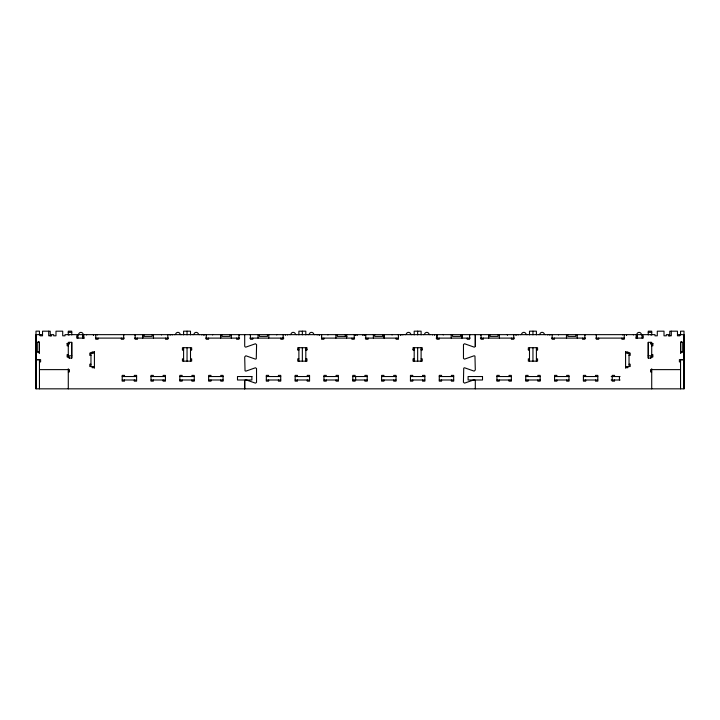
<?xml version="1.0" encoding="UTF-8"?>
<svg xmlns="http://www.w3.org/2000/svg" width="720" height="720" viewBox="0 0 720 720"><rect width="100%" height="100%" fill="white"/><g stroke="black" fill="none" stroke-linecap="round" stroke-linejoin="round"><path stroke-width="1.08" d="M677.466 334.656L684 334.647L684 388.836L36 388.836L36 334.647L42.534 334.656M69.147 358.092L71.748 358.092L71.748 342.333L68.283 342.333L68.283 357.741M244.701 380.934L244.701 388.836L244.701 380.943A1.152 1.152 0 0 1 245.853 379.791L255.456 383.148L256.527 382.419L256.527 368.505L255.456 367.776L245.853 371.142L245.034 370.8L244.701 356.922L245.853 355.77L255.456 359.127L256.275 358.794L256.59 344.7L255.456 343.755L245.853 347.121A1.152 1.152 0 0 1 244.701 345.969L244.701 334.647M283.131 338.103L283.131 337.239M321.57 335.511L321.57 338.103L354.6 338.103M398.43 335.511L398.43 334.647L398.43 339.255L396.126 339.255L396.126 338.103M436.869 337.239L436.869 334.647L436.869 339.255L439.173 339.255L439.173 338.103M469.539 338.103L469.539 334.647L469.539 339.255L467.235 339.255L467.235 338.103M475.299 345.978L475.299 334.647L475.299 345.969A1.152 1.152 0 0 1 474.147 347.121L464.544 343.755L463.473 344.484L463.473 358.398L464.544 359.127L474.147 355.77L474.966 356.103L475.299 369.99L474.147 371.142L464.544 367.776L463.725 368.118L463.41 382.212L464.544 383.148L474.147 379.791A1.152 1.152 0 0 1 475.299 380.943L475.299 388.836M650.853 358.092L648.252 358.092L648.252 342.333L651.717 342.333L651.717 357.741M37.728 351.936C41.445 350.919 38.061 354.195 37.728 351.936L37.728 342.333L38.592 341.469L39.456 342.333L39.456 353.475M680.544 353.475L680.544 342.333L681.408 341.469L682.272 342.333L682.272 351.936C681.939 354.195 678.555 350.919 682.272 351.936M68.283 332.334L71.748 332.334M648.252 332.334L651.717 332.334M69.147 334.971L68.283 334.971L68.283 331.182L71.748 331.182L71.748 334.971M650.853 334.971L651.717 334.971L651.717 331.182L648.252 331.182L648.252 334.971M51.759 335.808L48.699 335.799L48.699 331.182M77.895 335.799L76.743 335.799L76.743 338.103L84.231 338.103M82.701 335.799L83.853 335.799L83.853 338.103M637.299 335.799L636.147 335.799L636.147 338.103M642.105 335.799L643.257 335.799L643.257 338.103L635.769 338.103M668.241 335.808L671.301 335.799L671.301 331.182M347.04 336.375L337.239 336.375L337.239 334.647M95.769 338.103L124.344 338.103M134.451 338.103L168.543 338.103M205.551 338.103L239.643 338.103M249.75 338.103L283.842 338.103M365.301 338.103L398.43 338.103M436.158 338.103L470.25 338.103M480.357 338.103L514.449 338.103M551.457 338.103L585.549 338.103M595.656 338.103L624.231 338.103M37.728 342.333L39.456 342.333M680.544 342.333L682.272 342.333M67.131 343.692L68.283 343.692M651.717 343.692L652.869 343.692M68.283 344.25L69.147 344.25M650.853 344.25L651.717 344.25M68.283 345.789L67.131 345.789L67.131 343.485L69.435 343.485L69.435 342.333M651.717 345.789L652.869 345.789L652.869 343.485L650.565 343.485L650.565 342.333M182.43 349.65L183.591 349.65M190.503 349.65L191.655 349.65M297.738 349.632L298.89 349.632M305.811 349.632L306.963 349.632M413.037 349.632L414.189 349.632M421.11 349.632L422.262 349.632M528.345 349.65L529.497 349.65M536.409 349.65L537.57 349.65M183.591 350.019L182.43 350.019L182.43 347.715L191.655 347.715L191.655 350.019L190.503 350.019M298.89 350.019L297.738 350.019L297.738 347.715L306.963 347.715L306.963 350.019L305.811 350.019M414.189 350.019L413.037 350.019L413.037 347.715L422.262 347.715L422.262 350.019L421.11 350.019M529.497 350.019L528.345 350.019L528.345 347.715L537.57 347.715L537.57 350.019L536.409 350.019M94.419 351.936L92.115 351.936L92.115 353.088M625.581 351.936L627.885 351.936L627.885 353.088M94.419 353.088L89.811 353.088L89.811 355.401L90.963 355.401M625.581 353.088L630.189 353.088L630.189 355.401L629.037 355.401M68.283 354.627L67.131 354.627L67.131 356.94L69.435 356.94L69.435 358.092M651.717 354.627L652.869 354.627L652.869 356.94L650.565 356.94L650.565 358.092M68.283 355.779L71.748 355.779M648.252 355.779L651.717 355.779M183.591 358.857L182.43 358.857L182.43 361.161L191.655 361.161L191.655 358.857L190.503 358.857M298.89 358.857L297.738 358.857L297.738 361.161L306.963 361.161L306.963 358.857L305.811 358.857M414.189 358.857L413.037 358.857L413.037 361.161L422.262 361.161L422.262 358.857L421.11 358.857M529.497 358.857L528.345 358.857L528.345 361.161L537.57 361.161L537.57 358.857L536.409 358.857M36 359.622L40.608 359.622L40.608 361.935L39.456 361.935M684 359.622L679.392 359.622L679.392 361.935L680.544 361.935M36 359.784L39.456 359.784L39.456 388.836M684 359.784L680.544 359.784L680.544 388.836M90.963 364.239L89.811 364.239L89.811 366.543L94.419 366.543M629.037 364.239L630.189 364.239L630.189 366.543L625.581 366.543M94.419 367.695L92.115 367.695L92.115 366.543M625.581 367.695L627.885 367.695L627.885 366.543M39.456 369.621L69.435 369.621L69.435 371.925L68.283 371.925M680.544 369.63L650.565 369.621L650.565 371.925L651.717 371.925M122.193 376.533L136.602 376.533M151.011 376.533L165.429 376.533M179.838 376.533L194.256 376.533M208.665 376.533L223.074 376.533M266.319 376.533L280.728 376.533M295.146 376.533L309.555 376.533M323.964 376.533L338.382 376.533M352.791 376.533L367.209 376.533M381.618 376.533L396.036 376.533M410.445 376.533L424.854 376.533M439.272 376.533L453.681 376.533M496.926 376.533L511.335 376.533M525.744 376.533L540.162 376.533M554.571 376.533L568.989 376.533M583.398 376.533L597.807 376.533M611.19 376.533L620.046 376.533M122.193 379.998L136.602 379.998M151.011 379.998L165.429 379.998M179.838 379.998L194.256 379.998M208.665 379.998L223.074 379.998M266.319 379.998L280.728 379.998M295.146 379.998L309.555 379.998M323.964 379.998L338.382 379.998M352.791 379.998L367.209 379.998M381.618 379.998L396.036 379.998M410.445 379.998L424.854 379.998M439.272 379.998L453.681 379.998M496.926 379.998L511.335 379.998M525.744 379.998L540.162 379.998M554.571 379.998L568.989 379.998M583.398 379.998L597.807 379.998M611.19 379.998L620.046 379.998M684 388.836L684 331.146L680.544 331.209L680.544 334.971M679.77 334.647L679.77 335.799L677.466 335.799L677.466 331.182L669.78 331.2L669.78 335.808M668.997 335.799L668.997 334.647L666.324 334.656L666.324 335.808L664.011 335.808L664.011 331.182L657.288 331.2L657.288 335.808L654.984 335.808L654.984 334.647L65.016 334.647L65.016 335.808L62.712 335.808L62.712 331.182L55.989 331.2L55.989 335.808L53.676 335.799L53.676 334.647L51.003 334.647L51.003 335.799M651.717 368.748L651.717 388.854M648.252 342.333L648.252 358.092M642.105 334.647L642.105 338.103M637.299 334.647L637.299 338.103M629.037 352.692L629.037 366.543M626.544 334.647L626.544 335.511M625.581 351.558L625.581 368.082M624.231 334.647L624.231 339.255L621.927 339.255L621.927 338.103M619.434 376.533L619.434 379.998M614.529 376.533L614.529 375.381L612.225 375.381L612.225 381.15L614.529 381.15L614.529 379.998M598.68 338.103L598.68 339.255L596.367 339.255L596.367 334.647M595.503 376.551L595.503 375.381L597.807 375.399L597.807 381.15L595.503 381.15L595.503 379.998M585.702 376.551L585.702 375.381L583.398 375.381L583.398 381.15L585.702 381.168L585.702 379.998M584.838 334.647L584.838 339.255L582.534 339.255L582.534 338.103M577.233 334.647L577.233 338.103M575.91 334.647L575.91 336.375L567.846 336.375L567.846 334.647M566.676 376.551L566.676 375.381L568.989 375.381L568.989 381.15L566.676 381.168L566.676 379.998M566.523 334.647L566.523 338.103M566.478 335.511L566.478 338.103M556.875 376.551L556.875 375.381L554.571 375.381L554.571 381.15L556.875 381.168L556.875 379.998M554.481 338.103L554.481 339.255L552.168 339.255L552.168 334.647M549.864 334.647L549.864 335.223M537.858 376.551L537.858 375.381L540.162 375.381L540.162 381.15L537.858 381.168L537.858 379.998M536.409 334.872L536.409 331.182L529.497 331.182L529.497 334.872M536.409 347.508L536.409 361.422M532.953 331.182L532.953 334.872M532.953 347.706L532.953 361.161M529.497 347.508L529.497 361.422M528.057 376.551L528.057 375.381L525.744 375.399L525.744 381.15L528.057 381.15L528.057 379.998M516.042 334.647L516.042 335.511M513.738 334.647L513.738 339.255L511.434 339.255L511.434 338.103M509.031 376.551L509.031 375.381L511.335 375.399L511.335 381.15L509.031 381.168L509.031 379.998M499.383 334.647L499.383 338.103M499.23 376.551L499.23 375.381L496.926 375.381L496.926 381.15L499.23 381.15L499.23 379.998M498.069 334.647L498.069 336.375L489.996 336.375L489.996 334.647M488.682 334.647L488.682 338.103M488.628 334.647L488.628 337.239M483.372 338.103L483.372 339.255L481.068 339.255L481.068 334.647M461.979 335.511L461.979 338.103L461.925 334.647M460.611 334.647L460.611 336.375L452.538 336.375L452.538 334.647M451.377 376.533L451.377 375.381L453.681 375.381L453.681 381.15L451.377 381.15L451.377 379.998M451.179 334.647L451.224 338.103M441.576 376.533L441.576 375.381L439.272 375.381L439.272 381.15L441.576 381.15L441.576 379.998M434.565 334.647L434.565 335.223M422.55 376.533L422.55 375.381L424.854 375.381L424.854 381.15L422.55 381.15L422.55 379.998M421.11 334.872L421.11 331.182L414.189 331.182L414.189 334.872M421.11 347.49L421.11 361.422M417.654 331.182L417.654 334.872M417.654 347.706L417.654 361.161M414.189 347.49L414.189 361.422M412.749 376.533L412.749 375.381L410.445 375.381L410.445 381.15L412.749 381.15L412.749 379.998M400.743 334.647L400.743 335.511M393.723 376.533L393.723 375.381L396.036 375.381L396.036 381.15L393.723 381.15L393.723 379.998M384.129 335.511L384.129 338.103L384.075 334.647M383.922 376.533L383.922 375.381L381.618 375.381L381.618 381.15L383.922 381.15L383.922 379.998M382.761 334.647L382.761 336.375L374.688 336.375L374.688 334.647M373.374 334.647L373.374 338.103M368.073 338.103L368.073 339.255L365.769 339.255L365.769 334.647M364.896 376.533L364.896 375.381L367.209 375.381L367.209 381.15L364.896 381.15L364.896 379.998M364.347 334.647L364.347 335.511M362.862 334.647L362.862 335.511M357.138 334.647L357.138 335.511M355.653 334.647L355.653 335.511M355.653 376.533L355.653 379.998M355.104 376.533L355.104 375.381L352.791 375.381L352.791 381.15L355.104 381.15L355.104 379.998M354.231 334.647L354.231 339.255L351.927 339.255L351.927 338.103M346.671 334.647L346.626 338.103M345.312 334.647L345.312 336.375M336.078 376.533L336.078 375.381L338.382 375.381L338.382 381.15L336.078 381.15L336.078 379.998M335.916 334.647L335.916 338.103M326.277 376.533L326.277 375.381L323.964 375.381L323.964 381.15L326.277 381.15L326.277 379.998M323.874 338.103L323.874 339.255L321.57 339.255L321.57 334.647M319.257 334.647L319.257 335.511M307.251 376.533L307.251 375.381L309.555 375.381L309.555 381.15L307.251 381.15L307.251 379.998M305.811 334.872L305.811 331.182L298.89 331.182L298.89 334.872M305.811 347.49L305.811 361.422M302.346 331.182L302.346 334.872M302.346 347.706L302.346 361.161M298.89 347.49L298.89 361.422M297.45 376.533L297.45 375.381L295.146 375.381L295.146 381.15L297.45 381.15L297.45 379.998M285.435 334.647L285.435 335.223M283.131 334.647L283.131 339.255L280.827 339.255L280.827 338.103M278.424 376.533L278.424 375.381L280.728 375.381L280.728 381.15L278.424 381.15L278.424 379.998M268.821 334.647L268.776 338.103M268.623 376.533L268.623 375.381L266.319 375.381L266.319 381.15L268.623 381.15L268.623 379.998M267.462 334.647L267.462 336.375L259.389 336.375L259.389 334.647M258.075 334.647L258.021 338.103M252.765 338.103L252.765 339.255L250.461 339.255L250.461 334.647M238.932 334.647L238.932 339.255L236.628 339.255L236.628 338.103M231.372 334.647L231.318 338.103M230.004 334.647L230.004 336.375L221.931 336.375L221.931 334.647M220.77 376.551L220.77 375.381L223.074 375.399L223.074 381.15L220.77 381.15L220.77 379.998M220.617 334.647L220.617 338.103L220.572 335.511M210.969 376.551L210.969 375.381L208.665 375.399L208.665 381.15L210.969 381.15L210.969 379.998M208.566 338.103L208.566 339.255L206.262 339.255L206.262 334.647M203.958 334.647L203.958 335.511M191.943 376.551L191.943 375.381L194.256 375.399L194.256 381.15L191.943 381.168L191.943 379.998M190.503 334.872L190.503 331.182L183.591 331.182L183.591 334.872M190.503 347.508L190.503 361.422M187.047 331.182L187.047 334.872M187.047 347.706L187.047 361.161M183.591 347.508L183.591 361.422M182.142 376.551L182.142 375.381L179.838 375.381L179.838 381.15L182.142 381.15L182.142 379.998M170.136 334.647L170.136 335.223M167.832 334.647L167.832 339.255L165.519 339.255L165.519 338.103M163.125 376.551L163.125 375.381L165.429 375.399L165.429 381.15L163.125 381.15L163.125 379.998M153.477 334.647L153.477 338.103M153.324 376.551L153.324 375.381L151.011 375.381L151.011 381.15L153.324 381.15L153.324 379.998M152.154 334.647L152.154 336.375L144.09 336.375L144.09 334.647M142.767 338.103L142.767 334.647L142.722 337.239M137.466 338.103L137.466 339.255L135.162 339.255L135.162 334.647M134.298 376.551L134.298 375.381L136.602 375.381L136.602 381.15L134.298 381.15L134.298 379.998M124.497 376.551L124.497 375.381L122.193 375.381L122.193 381.15L124.497 381.15L124.497 379.998M123.633 334.647L123.633 339.255L121.32 339.255L121.32 338.103M98.073 338.103L98.073 339.255L95.769 339.255L95.769 334.647M94.419 351.558L94.419 368.082M93.456 334.647L93.456 335.511M90.963 352.692L90.963 366.543M82.701 334.647L82.701 338.103M77.895 334.647L77.895 338.103M71.748 342.333L71.748 358.092M68.283 368.748L68.283 388.854M50.22 335.808L50.22 331.2L42.534 331.182L42.534 335.799L40.23 335.799L40.23 334.647M39.456 334.971L39.456 331.146L36 331.146L36 388.836M314.766 334.647A1.152 1.152 0 0 1 313.677 333.873A2.304 2.304 0 0 0 309.33 333.873A1.152 1.152 0 0 1 308.241 334.647M317.196 334.647A1.152 1.152 0 0 1 317.142 334.971M327.942 334.971A1.152 1.152 0 0 1 327.897 334.647M354.645 334.647A1.152 1.152 0 0 1 354.6 334.971M365.4 334.971A1.152 1.152 0 0 1 365.355 334.647M392.103 334.647A1.152 1.152 0 0 1 392.058 334.971M402.858 334.971A1.152 1.152 0 0 1 402.804 334.647M405.234 334.647A1.152 1.152 0 0 0 406.323 333.873A2.304 2.304 0 0 1 410.67 333.873A1.152 1.152 0 0 0 411.759 334.647M289.935 334.647A1.152 1.152 0 0 0 291.024 333.873A2.304 2.304 0 0 1 295.371 333.873A1.152 1.152 0 0 0 296.46 334.647M250.101 334.971A1.152 1.152 0 0 1 250.047 334.647M276.804 334.647A1.152 1.152 0 0 1 276.75 334.971M287.55 334.971A1.152 1.152 0 0 1 287.505 334.647M430.065 334.647A1.152 1.152 0 0 1 428.976 333.873A2.304 2.304 0 0 0 424.629 333.873A1.152 1.152 0 0 1 423.54 334.647M469.953 334.647A1.152 1.152 0 0 1 469.899 334.971M443.25 334.971A1.152 1.152 0 0 1 443.196 334.647M432.495 334.647A1.152 1.152 0 0 1 432.45 334.971M527.067 334.647A1.152 1.152 0 0 1 525.978 333.873A2.304 2.304 0 0 0 521.631 333.873A1.152 1.152 0 0 1 520.542 334.656M518.157 334.989A1.152 1.152 0 0 1 518.112 334.656M480.699 334.971A1.152 1.152 0 0 1 480.654 334.647M642.366 334.656A1.152 1.152 0 0 1 641.277 333.891A2.304 2.304 0 0 0 636.93 333.891A1.152 1.152 0 0 1 635.841 334.647M633.456 334.971A1.152 1.152 0 0 1 633.411 334.647M622.71 334.656A1.152 1.152 0 0 1 622.656 334.989M596.007 334.971A1.152 1.152 0 0 1 595.953 334.647M585.252 334.656A1.152 1.152 0 0 1 585.207 334.989M558.549 334.971A1.152 1.152 0 0 1 558.504 334.647M547.803 334.656A1.152 1.152 0 0 1 547.749 334.989M545.364 334.647A1.152 1.152 0 0 1 544.284 333.873A2.304 2.304 0 0 0 539.928 333.873A1.152 1.152 0 0 1 538.848 334.656M192.933 334.656A1.152 1.152 0 0 0 194.022 333.891A2.304 2.304 0 0 1 198.369 333.873A1.152 1.152 0 0 0 199.458 334.647M201.888 334.656A1.152 1.152 0 0 1 201.843 334.989M212.643 334.971A1.152 1.152 0 0 1 212.598 334.647M239.346 334.656A1.152 1.152 0 0 1 239.301 334.989M77.634 334.656A1.152 1.152 0 0 0 78.723 333.891A2.304 2.304 0 0 1 83.07 333.891A1.152 1.152 0 0 0 84.159 334.656M86.589 334.656A1.152 1.152 0 0 1 86.544 334.989M97.344 334.989A1.152 1.152 0 0 1 97.29 334.656M124.047 334.647A1.152 1.152 0 0 1 123.993 334.971M134.793 334.989A1.152 1.152 0 0 1 134.748 334.656M161.496 334.647A1.152 1.152 0 0 1 161.451 334.971M172.251 334.989A1.152 1.152 0 0 1 172.197 334.656M174.636 334.656A1.152 1.152 0 0 0 175.716 333.891A2.304 2.304 0 0 1 180.072 333.873A1.152 1.152 0 0 0 181.152 334.647M251.901 376.533L237.492 376.533L237.492 379.998L251.901 379.998L251.901 376.533M482.508 376.533L468.099 376.533L468.099 379.998L482.508 379.998L482.508 376.533M507.357 334.971A1.152 1.152 0 0 0 507.402 334.647A1.161 1.161 0 0 1 507.357 334.989"/></g></svg>
